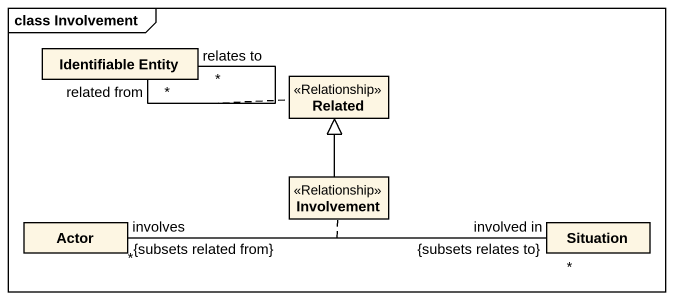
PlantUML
@startuml
mainframe class Involvement
hide circle
hide empty members
class "Identifiable Entity" as Identifiable_Entity
class Related <<Relationship>>
class Involvement <<Relationship>>
class "Actor" as Actor_
class Situation
Identifiable_Entity "related from\n*" -- "relates to\n*" Identifiable_Entity
(Identifiable_Entity, Identifiable_Entity) .. Related
Involvement -up-|> Related
Actor_ "involves\n*\n{subsets related from}" -right- "involved in\n*\n{subsets relates to}" Situation
(Actor_, Situation) .. Involvement
@enduml
